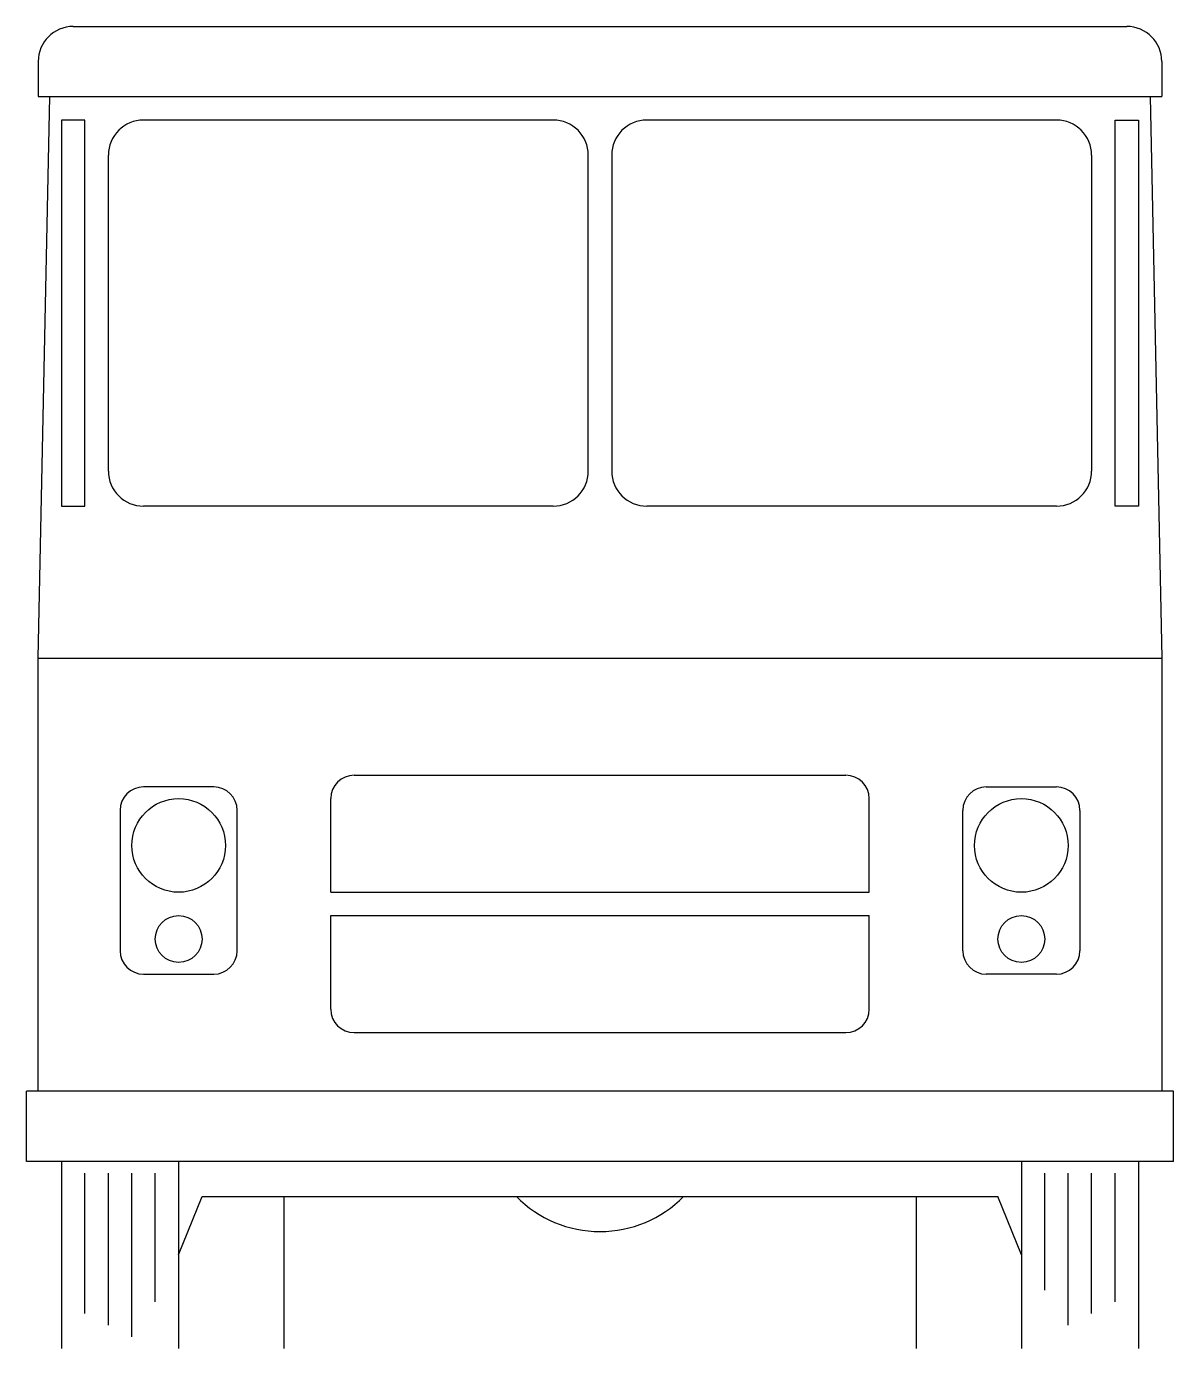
# Model space of a CAD drawing. Extents: x 0 to 2.49, y 0 to 2.87.
import ezdxf

# ---------------------------------------------------------------- set-up
doc = ezdxf.new("R2010")
doc.units = 0
doc.header["$LTSCALE"] = 1.2
doc.header["$MEASUREMENT"] = 0
doc.layers.get('0').update_dxf_attribs({"color": 3, "linetype": 'CONTINUOUS'})
doc.layers.add('CAR_DTL', color=3, linetype='CONTINUOUS')

msp = doc.modelspace()

# ---------------------------------------------------------------- linework, layer by layer
for p, q in [((0.1016, 2.8702), (2.3876, 2.8702)), ((0.0254, 2.794), (0.0254, 2.7178)), ((2.4638, 2.794), (2.4638, 2.7178)), ((0.0254, 1.4986), (0.0508, 2.7178)), ((0.0254, 2.7178), (2.4638, 2.7178)), ((2.4384, 2.7178), (2.4638, 1.4986)), ((0.0762, 2.667), (0.0762, 1.8288)), ((1.143, 2.667), (0.254, 2.667)), ((2.2352, 2.667), (1.3462, 2.667)), ((2.413, 2.667), (2.413, 1.8288)), ((0.1778, 1.905), (0.1778, 2.5908)), ((1.2192, 1.905), (1.2192, 2.5908)), ((1.27, 2.5908), (1.27, 1.905)), ((2.3114, 2.5908), (2.3114, 1.905)), ((1.143, 1.8288), (0.254, 1.8288)), ((2.2352, 1.8288), (1.3462, 1.8288)), ((0.0254, 1.4986), (2.4638, 1.4986)), ((0.0254, 0.5588), (0.0254, 1.4986)), ((2.4638, 1.4986), (2.4638, 0.5588)), ((0.7112, 1.2446), (1.778, 1.2446)), ((0.6604, 0.9906), (0.6604, 1.1938)), ((1.8288, 0.9906), (1.8288, 1.1938)), ((0.6604, 0.9906), (1.8288, 0.9906)), ((0.6604, 0.9398), (1.8288, 0.9398)), ((0.6604, 0.7366), (0.6604, 0.9398)), ((1.8288, 0.7366), (1.8288, 0.9398)), ((0.7112, 0.6858), (1.778, 0.6858)), ((0, 0.4064), (0, 0.5588)), ((2.4892, 0.5588), (0, 0.5588)), ((2.4892, 0.4064), (2.4892, 0.5588)), ((2.4892, 0.4064), (0, 0.4064)), ((0.0762, 0.4064), (0.0762, 0)), ((0.3302, 0.4064), (0.3302, 0)), ((2.159, 0.4064), (2.159, 0)), ((2.413, 0.4064), (2.413, 0)), ((0.3302, 0.2032), (0.381, 0.3302)), ((0.381, 0.3302), (2.1082, 0.3302)), ((0.5588, 0.3302), (0.5588, 0)), ((1.9304, 0.3302), (1.9304, 0)), ((2.159, 0.2032), (2.1082, 0.3302))]:
    msp.add_line(p, q)
for centre in [(0.3302, 1.0922), (2.159, 1.0922)]:
    msp.add_circle(centre, 0.1016)
for centre, radius, start, end in [((0.1016, 2.794), 0.0762, 90, 180), ((2.3876, 2.794), 0.0762, 0, 90), ((0.254, 2.5908), 0.0762, 90, 180), ((1.143, 2.5908), 0.0762, 0, 90), ((1.3462, 2.5908), 0.0762, 90, 180), ((2.2352, 2.5908), 0.0762, 0, 90), ((0.254, 1.905), 0.0762, 180, 270), ((1.143, 1.905), 0.0762, 270, 0), ((1.3462, 1.905), 0.0762, 180, 270), ((2.2352, 1.905), 0.0762, 270, 0), ((0.7112, 1.1938), 0.0508, 90, 180), ((1.778, 1.1938), 0.0508, 0, 90), ((0.7112, 0.7366), 0.0508, 180, 270), ((1.778, 0.7366), 0.0508, 270, 0)]:
    msp.add_arc(centre, radius, start, end)
at = {"layer": 'CAR_DTL'}
for p, q in [((0.127, 2.667), (0.0762, 2.667)), ((0.127, 1.8288), (0.127, 2.667)), ((2.3622, 1.8288), (2.3622, 2.667)), ((2.3622, 2.667), (2.413, 2.667)), ((0.0762, 1.8288), (0.127, 1.8288)), ((2.413, 1.8288), (2.3622, 1.8288)), ((0.4064, 1.2192), (0.254, 1.2192)), ((2.0828, 1.2192), (2.2352, 1.2192)), ((0.2032, 1.1684), (0.2032, 0.8636)), ((0.4572, 0.8636), (0.4572, 1.1684)), ((2.032, 0.8636), (2.032, 1.1684)), ((2.286, 1.1684), (2.286, 0.8636)), ((0.254, 0.8128), (0.4064, 0.8128)), ((2.2352, 0.8128), (2.0828, 0.8128)), ((0.127, 0.0762), (0.127, 0.381)), ((0.1778, 0.0508), (0.1778, 0.381)), ((0.2286, 0.0254), (0.2286, 0.381)), ((0.2794, 0.1016), (0.2794, 0.381)), ((2.2098, 0.127), (2.2098, 0.381)), ((2.2606, 0.0508), (2.2606, 0.381)), ((2.3114, 0.0762), (2.3114, 0.381)), ((2.3622, 0.1016), (2.3622, 0.381))]:
    msp.add_line(p, q, dxfattribs=at)
for centre in [(0.3302, 0.889), (2.159, 0.889)]:
    msp.add_circle(centre, 0.0508, dxfattribs=at)
for centre, radius, start, end in [((0.254, 1.1684), 0.0508, 90, 180), ((0.4064, 1.1684), 0.0508, 0, 90), ((2.0828, 1.1684), 0.0508, 90, 180), ((2.2352, 1.1684), 0.0508, 0, 90), ((0.254, 0.8636), 0.0508, 180, 270), ((0.4064, 0.8636), 0.0508, 270, 0), ((2.0828, 0.8636), 0.0508, 180, 270), ((2.2352, 0.8636), 0.0508, 270, 0), ((1.2446, 0.508), 0.254, 224.427, 315.573)]:
    msp.add_arc(centre, radius, start, end, dxfattribs=at)

doc.saveas('drawing.dxf')
